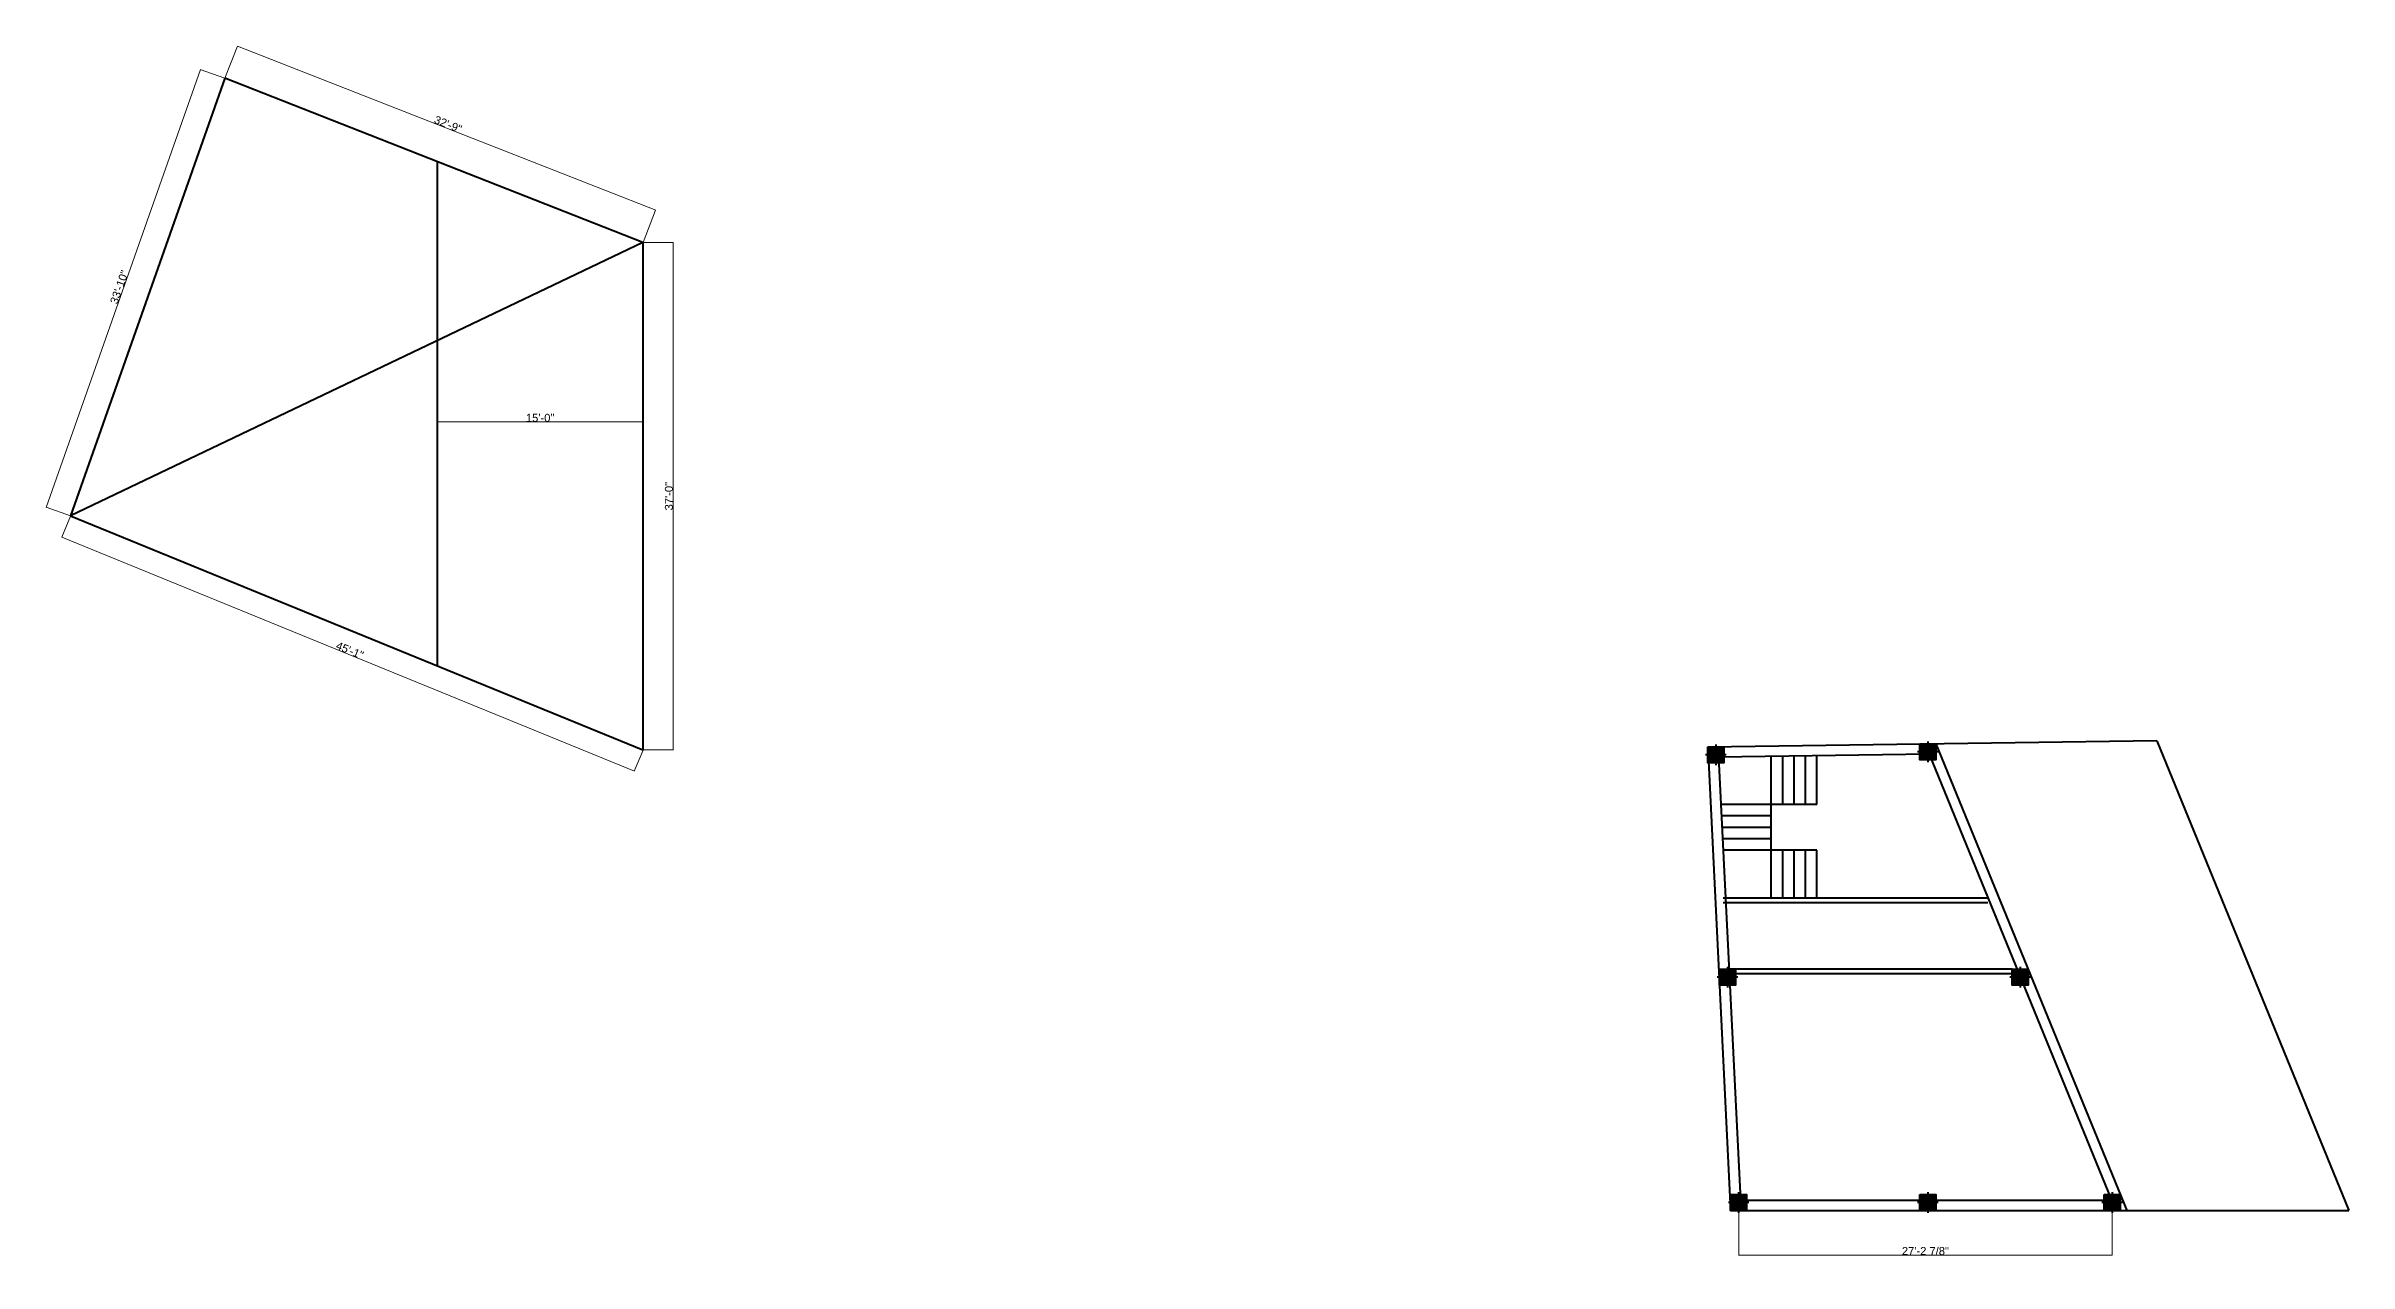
# Model space of a CAD drawing. Header units: inches. Extents: x -13894 to 10015, y 1767 to 12588.
# Drawn here: x 4972 to 6987, y 1767 to 2832 of the extents above; entities that cross this region are included whole.
import ezdxf

# ---------------------------------------------------------------- set-up
doc = ezdxf.new("R2010")
doc.units = ezdxf.units.IN
doc.header["$MEASUREMENT"] = 0
for name, color, linetype, lineweight in [('ns_DIMS', 1, 'Continuous', 0), ('ns_HATCH', 40, 'Continuous', 0), ('ns_WALL', 21, 'Continuous', 40)]:
    doc.layers.add(name, color=color, linetype=linetype, lineweight=lineweight)
doc.styles.add('ssp_STD', font='arial.ttf')
doc.dimstyles.new('ssp_TICKS', dxfattribs={"dimscale": 0, "dimtxt": 7, "dimasz": 0.09375, "dimexe": 0.03125, "dimexo": 0.0625, "dimgap": 0.03, "dimtad": 1, "dimdec": 3, "dimzin": 3, "dimdsep": 46, "dimlunit": 4, "dimtxsty": 'ssp_STD', "dimblk": 'ARCHTICK', "dimcen": 0.0895, "dimdle": 0.0625, "dimclrd": 1, "dimclre": 1, "dimclrt": 7, "dimazin": 0, "dimtfac": 1, "dimtdec": 3, "dimtmove": 1, "dimatfit": 3, "dimldrblk": 'ns_ARROW', "dimfxl": 1, "dimfrac": 2, "dimtolj": 1, "dimtzin": 0, "dimlwd": 0, "dimlwe": 0, "dimarcsym": 0})

# ---------------------------------------------------------------- blocks, each defined once
blk = doc.blocks.new('_ArchTick')
at = {"color": 0, "linetype": 'ByBlock', "const_width": 0.15}
blk.add_lwpolyline([(-0.5, -0.5), (0.5, 0.5)], dxfattribs=at)
blk = doc.blocks.new('*D21')
at = {"layer": 'Defpoints', "color": 0, "transparency": 16777216}
for p in [(6452.8, 1811.1), (6779.6, 1811.1), (6779.6, 1774.1)]:
    blk.add_point(p, dxfattribs=at)
at = {"layer": 'ns_WALL', "color": 1, "lineweight": 0, "transparency": 16777216}
for p, q in [((6452.8, 1811), (6452.8, 1774.1)), ((6779.6, 1811), (6779.6, 1774.1)), ((6452.7, 1774.1), (6779.7, 1774.1))]:
    blk.add_line(p, q, dxfattribs=at)
at = {"layer": 'ns_WALL', "color": 1, "lineweight": 0, "transparency": 16777216, "xscale": 0.09375, "yscale": 0.09375, "zscale": 0.09375, "rotation": 180}
blk.add_blockref('_ArchTick', (6452.8, 1774.1), dxfattribs=at)
at = {"layer": 'ns_WALL', "color": 1, "lineweight": 0, "transparency": 16777216, "xscale": 0.09375, "yscale": 0.09375, "zscale": 0.09375}
blk.add_blockref('_ArchTick', (6779.6, 1774.1), dxfattribs=at)
at = {"layer": 'ns_WALL', "color": 7, "transparency": 16777216, "insert": (6616.2, 1777.7), "char_height": 7, "attachment_point": 5, "style": 'ssp_STD'}
blk.add_mtext('\\A1;27\'-2 7/8"', dxfattribs=at)
blk = doc.blocks.new('ns_ARROW')
at = {"layer": 'ns_DIMS', "color": 1}
blk.add_line((-1, 0), (0, 0), dxfattribs=at)
at = {"layer": 'ns_DIMS', "color": 7, "const_width": 0.15}
blk.add_lwpolyline([(0, 0), (0, 0)], dxfattribs=at)
blk.add_lwpolyline([(0, 0), (0, 0)], dxfattribs=at)
blk = doc.blocks.new('*D23')
at = {"layer": 'Defpoints', "color": 0, "transparency": 16777216}
for p in [(5128.3, 2803.7), (5505.1, 2688.2), (5494.1, 2660.1)]:
    blk.add_point(p, dxfattribs=at)
at = {"layer": 'ns_WALL', "color": 1, "lineweight": 0, "transparency": 16777216}
for p, q in [((5128.3, 2803.8), (5139.3, 2831.9)), ((5139.3, 2831.9), (5505.2, 2688.2)), ((5494.1, 2660.1), (5505.1, 2688.2))]:
    blk.add_line(p, q, dxfattribs=at)
at = {"layer": 'ns_WALL', "color": 1, "lineweight": 0, "transparency": 16777216, "xscale": 0.09375, "yscale": 0.09375, "zscale": 0.09375}
for p, rotation in [((5139.3, 2831.8), 158.5628628200674), ((5505.1, 2688.2), 338.5628628200674)]:
    blk.add_blockref('_ArchTick', p, dxfattribs=dict(at, rotation=rotation))
at = {"layer": 'ns_WALL', "color": 7, "transparency": 16777216, "insert": (5323.5, 2763.4), "char_height": 7, "attachment_point": 5, "rotation": 338.5629, "style": 'ssp_STD'}
blk.add_mtext('\\A1;32\'-9"', dxfattribs=at)
blk = doc.blocks.new('*D24')
at = {"layer": 'Defpoints', "color": 0, "transparency": 16777216}
for p in [(5494.1, 2660.1), (5494.1, 2216.1), (5520.4, 2216.1)]:
    blk.add_point(p, dxfattribs=at)
at = {"layer": 'ns_WALL', "color": 1, "lineweight": 0, "transparency": 16777216}
for p, q in [((5494.1, 2660.1), (5520.5, 2660.1)), ((5520.4, 2660.1), (5520.4, 2216)), ((5494.1, 2216.1), (5520.5, 2216.1))]:
    blk.add_line(p, q, dxfattribs=at)
at = {"layer": 'ns_WALL', "color": 1, "lineweight": 0, "transparency": 16777216, "xscale": 0.09375, "yscale": 0.09375, "zscale": 0.09375}
for p, rotation in [((5520.4, 2660.1), 90), ((5520.4, 2216.1), 270)]:
    blk.add_blockref('_ArchTick', p, dxfattribs=dict(at, rotation=rotation))
at = {"layer": 'ns_WALL', "color": 7, "transparency": 16777216, "insert": (5516.8, 2438.1), "char_height": 7, "attachment_point": 5, "rotation": 90, "style": 'ssp_STD'}
blk.add_mtext('\\A1;37\'-0"', dxfattribs=at)
blk = doc.blocks.new('*D25')
at = {"layer": 'Defpoints', "color": 0, "transparency": 16777216}
for p in [(4993.3, 2420.8), (4985.7, 2402.2), (5494.1, 2216.1)]:
    blk.add_point(p, dxfattribs=at)
at = {"layer": 'ns_WALL', "color": 1, "lineweight": 0, "transparency": 16777216}
for p, q in [((4993.3, 2420.7), (4985.7, 2402.2)), ((5486.6, 2197.5), (4985.7, 2402.3)), ((5494.1, 2216), (5486.5, 2197.5))]:
    blk.add_line(p, q, dxfattribs=at)
at = {"layer": 'ns_WALL', "color": 1, "lineweight": 0, "transparency": 16777216, "xscale": 0.09375, "yscale": 0.09375, "zscale": 0.09375}
for p, rotation in [((4985.7, 2402.2), 157.7646666781707), ((5486.5, 2197.5), 337.7646666781707)]:
    blk.add_blockref('_ArchTick', p, dxfattribs=dict(at, rotation=rotation))
at = {"layer": 'ns_WALL', "color": 7, "transparency": 16777216, "insert": (5237.5, 2303.2), "char_height": 7, "attachment_point": 5, "rotation": 337.7647, "style": 'ssp_STD'}
blk.add_mtext('\\A1;45\'-1"', dxfattribs=at)
blk = doc.blocks.new('*D26')
at = {"layer": 'Defpoints', "color": 0, "transparency": 16777216}
for p in [(5106.8, 2811.3), (5128.3, 2803.7), (4993.3, 2420.8)]:
    blk.add_point(p, dxfattribs=at)
at = {"layer": 'ns_WALL', "color": 1, "lineweight": 0, "transparency": 16777216}
for p, q in [((4971.8, 2428.3), (5106.8, 2811.3)), ((5128.2, 2803.7), (5106.7, 2811.3)), ((4993.3, 2420.8), (4971.8, 2428.4))]:
    blk.add_line(p, q, dxfattribs=at)
at = {"layer": 'ns_WALL', "color": 1, "lineweight": 0, "transparency": 16777216, "xscale": 0.09375, "yscale": 0.09375, "zscale": 0.09375}
for p, rotation in [((5106.8, 2811.3), 70.58496269680903), ((4971.8, 2428.4), 250.584962696809)]:
    blk.add_blockref('_ArchTick', p, dxfattribs=dict(at, rotation=rotation))
at = {"layer": 'ns_WALL', "color": 7, "transparency": 16777216, "insert": (5035.9, 2621), "char_height": 7, "attachment_point": 5, "rotation": 70.585, "style": 'ssp_STD'}
blk.add_mtext('\\A1;33\'-10"', dxfattribs=at)
blk = doc.blocks.new('*D27')
at = {"layer": 'Defpoints', "color": 0, "transparency": 16777216}
for p in [(5314.1, 2510.2), (5494.1, 2510.2), (5494.1, 2503)]:
    blk.add_point(p, dxfattribs=at)
at = {"layer": 'ns_WALL', "color": 1, "lineweight": 0, "transparency": 16777216}
for p, q in [((5314, 2503), (5494.1, 2503)), ((5314.1, 2510.1), (5314.1, 2503)), ((5494.1, 2510.1), (5494.1, 2503))]:
    blk.add_line(p, q, dxfattribs=at)
at = {"layer": 'ns_WALL', "color": 1, "lineweight": 0, "transparency": 16777216, "xscale": 0.09375, "yscale": 0.09375, "zscale": 0.09375, "rotation": 180}
blk.add_blockref('_ArchTick', (5314.1, 2503), dxfattribs=at)
at = {"layer": 'ns_WALL', "color": 1, "lineweight": 0, "transparency": 16777216, "xscale": 0.09375, "yscale": 0.09375, "zscale": 0.09375}
blk.add_blockref('_ArchTick', (5494.1, 2503), dxfattribs=at)
at = {"layer": 'ns_WALL', "color": 7, "transparency": 16777216, "insert": (5404.1, 2506.6), "char_height": 7, "attachment_point": 5, "style": 'ssp_STD'}
blk.add_mtext('\\A1;15\'-0"', dxfattribs=at)

msp = doc.modelspace()

# ---------------------------------------------------------------- hatches: boundary and pattern name
at = {"layer": 'ns_HATCH'}
h = msp.add_hatch(color=256, dxfattribs=at)
h.dxf.hatch_style = 1
h.paths.add_polyline_path([(6425.7982, 2218.8157), (6439.7982, 2218.8157), (6439.7982, 2204.8157), (6425.7982, 2204.8157)])
h = msp.add_hatch(color=256, dxfattribs=at)
h.dxf.hatch_style = 1
h.paths.add_polyline_path([(6611.4008, 2221.4016), (6625.4008, 2221.4016), (6625.4008, 2207.4016), (6611.4008, 2207.4016)])
h = msp.add_hatch(color=256, dxfattribs=at)
h.dxf.hatch_style = 1
h.paths.add_polyline_path([(6436.065, 2024.2147), (6450.065, 2024.2147), (6450.065, 2010.2147), (6436.065, 2010.2147)])
h = msp.add_hatch(color=256, dxfattribs=at)
h.dxf.hatch_style = 1
h.paths.add_polyline_path([(6692.0131, 2024.2147), (6706.0131, 2024.2147), (6706.0131, 2010.2147), (6692.0131, 2010.2147)])
h = msp.add_hatch(color=256, dxfattribs=at)
h.dxf.hatch_style = 1
h.paths.add_polyline_path([(6445.7749, 1827.1124), (6459.7749, 1827.1124), (6459.7749, 1813.1124), (6445.7749, 1813.1124)])
h = msp.add_hatch(color=256, dxfattribs=at)
h.dxf.hatch_style = 1
h.paths.add_polyline_path([(6611.4008, 1827.1124), (6625.4008, 1827.1124), (6625.4008, 1813.1124), (6611.4008, 1813.1124)])
h = msp.add_hatch(color=256, dxfattribs=at)
h.dxf.hatch_style = 1
h.paths.add_polyline_path([(6772.5909, 1827.1124), (6786.5909, 1827.1124), (6786.5909, 1813.1124), (6772.5909, 1813.1124)])

# ---------------------------------------------------------------- linework, layer by layer
at = {"layer": 'ns_WALL'}
for p, q in [((5128.2721, 2803.6988), (4993.3142, 2420.7858)), ((5494.084, 2660.0651), (5128.2721, 2803.6988)), ((5314.084, 2730.7409), (5314.084, 2289.6512)), ((5494.084, 2660.0651), (4993.3142, 2420.7858)), ((5494.084, 2660.0651), (5494.084, 2216.0651)), ((4993.3142, 2420.7858), (5494.084, 2216.0651)), ((6818.7601, 2224.0954), (6425.7982, 2218.6207)), ((6425.7982, 2218.6207), (6445.7749, 1813.1124)), ((6432.7982, 2220.8157), (6432.7982, 2202.8157)), ((6618.4008, 2223.4016), (6618.4008, 2205.4016)), ((6625.4008, 2221.4016), (6792.3143, 1813.1124)), ((6818.7601, 2224.0954), (6986.7749, 1813.1124)), ((6441.7982, 2211.8157), (6423.7982, 2211.8157)), ((6619.3917, 2212.317), (6435.2461, 2209.7514)), ((6435.2461, 2209.7514), (6454.3424, 1822.1124)), ((6481.3065, 2086.3616), (6481.3065, 2210.3932)), ((6491.3065, 2168.3616), (6491.3065, 2210.5325)), ((6501.3065, 2168.3616), (6501.3065, 2210.6718)), ((6511.3065, 2168.3616), (6511.3065, 2210.8111)), ((6521.3065, 2168.3616), (6521.3065, 2210.9504)), ((6627.4008, 2214.4016), (6609.4008, 2214.4016)), ((6619.3917, 2212.317), (6778.9119, 1822.1124)), ((6521.3065, 2168.3616), (6437.2851, 2168.3616)), ((6481.3065, 2158.3616), (6437.7777, 2158.3616)), ((6481.3065, 2148.3616), (6438.2703, 2148.3616)), ((6481.3065, 2138.3616), (6438.763, 2138.3616)), ((6521.3065, 2128.3616), (6439.2556, 2128.3616)), ((6491.3065, 2086.3616), (6491.3065, 2128.3616)), ((6501.3065, 2086.3616), (6501.3065, 2128.3616)), ((6511.3065, 2086.3616), (6511.3065, 2128.3616)), ((6521.3065, 2086.3616), (6521.3065, 2128.3616)), ((6670.8837, 2086.3616), (6439.2556, 2086.3616)), ((6670.8837, 2082.3616), (6439.2556, 2082.3616)), ((6452.065, 2017.2147), (6434.065, 2017.2147)), ((6443.065, 2026.2147), (6443.065, 2008.2147)), ((6692.0131, 2024.2147), (6444.3862, 2024.2147)), ((6692.0131, 2020.2147), (6444.3862, 2020.2147)), ((6708.0131, 2017.2147), (6690.0131, 2017.2147)), ((6699.0131, 2026.2147), (6699.0131, 2008.2147)), ((6461.7749, 1820.1124), (6443.7749, 1820.1124)), ((6452.7749, 1829.1124), (6452.7749, 1811.1124)), ((6454.3424, 1822.1124), (6778.9119, 1822.1124)), ((6627.4008, 1820.1124), (6609.4008, 1820.1124)), ((6618.4008, 1829.1124), (6618.4008, 1811.1124)), ((6788.5909, 1820.1124), (6770.5909, 1820.1124)), ((6779.5909, 1829.1124), (6779.5909, 1811.1124)), ((6445.7749, 1813.1124), (6986.7749, 1813.1124))]:
    msp.add_line(p, q, dxfattribs=at)
for points in [[(6425.7982, 2218.8157), (6439.7982, 2218.8157), (6439.7982, 2204.8157), (6425.7982, 2204.8157)], [(6611.4008, 2221.4016), (6625.4008, 2221.4016), (6625.4008, 2207.4016), (6611.4008, 2207.4016)], [(6436.065, 2024.2147), (6450.065, 2024.2147), (6450.065, 2010.2147), (6436.065, 2010.2147)], [(6692.0131, 2024.2147), (6706.0131, 2024.2147), (6706.0131, 2010.2147), (6692.0131, 2010.2147)], [(6445.7749, 1827.1124), (6459.7749, 1827.1124), (6459.7749, 1813.1124), (6445.7749, 1813.1124)], [(6611.4008, 1827.1124), (6625.4008, 1827.1124), (6625.4008, 1813.1124), (6611.4008, 1813.1124)], [(6772.5909, 1827.1124), (6786.5909, 1827.1124), (6786.5909, 1813.1124), (6772.5909, 1813.1124)]]:
    msp.add_lwpolyline(points, close=True, dxfattribs=at)

# ---------------------------------------------------------------- dimensions: what is measured, and where the dimension line sits
for p1, p2, distance, picture, middle in [((5128.2721, 2803.6988), (5494.084, 2660.0651), 30.228, '*D23', (5323.5438, 2763.3756)), ((4993.3142, 2420.7858), (5128.2721, 2803.6988), 22.7933, '*D26', (5035.8946, 2621.0178)), ((5494.084, 2660.0651), (5494.084, 2216.0651), 26.3458, '*D24', (5516.8234, 2438.0651)), ((5314.084, 2510.1961), (5494.084, 2510.1961), -7.2098, '*D27', (5404.084, 2506.5903)), ((5494.084, 2216.0651), (4993.3142, 2420.7858), 20.0258, '*D25', (5237.4849, 2303.2248))]:
    dim = msp.add_aligned_dim(p1=p1, p2=p2, distance=distance, dimstyle='ssp_TICKS', override={"dimscale": 1}, dxfattribs=at)
    dim.commit()
    dim.dimension.update_dxf_attribs({"geometry": picture, "text_midpoint": middle})
dim = msp.add_linear_dim(base=(6779.5909, 1774.0948), p1=(6452.7749, 1811.1124), p2=(6779.5909, 1811.1124), dimstyle='ssp_TICKS', override={"dimscale": 1}, dxfattribs=at)
dim.commit()
dim.dimension.update_dxf_attribs({"geometry": '*D21', "text_midpoint": (6616.1829, 1777.7442)})

doc.saveas('drawing.dxf')
